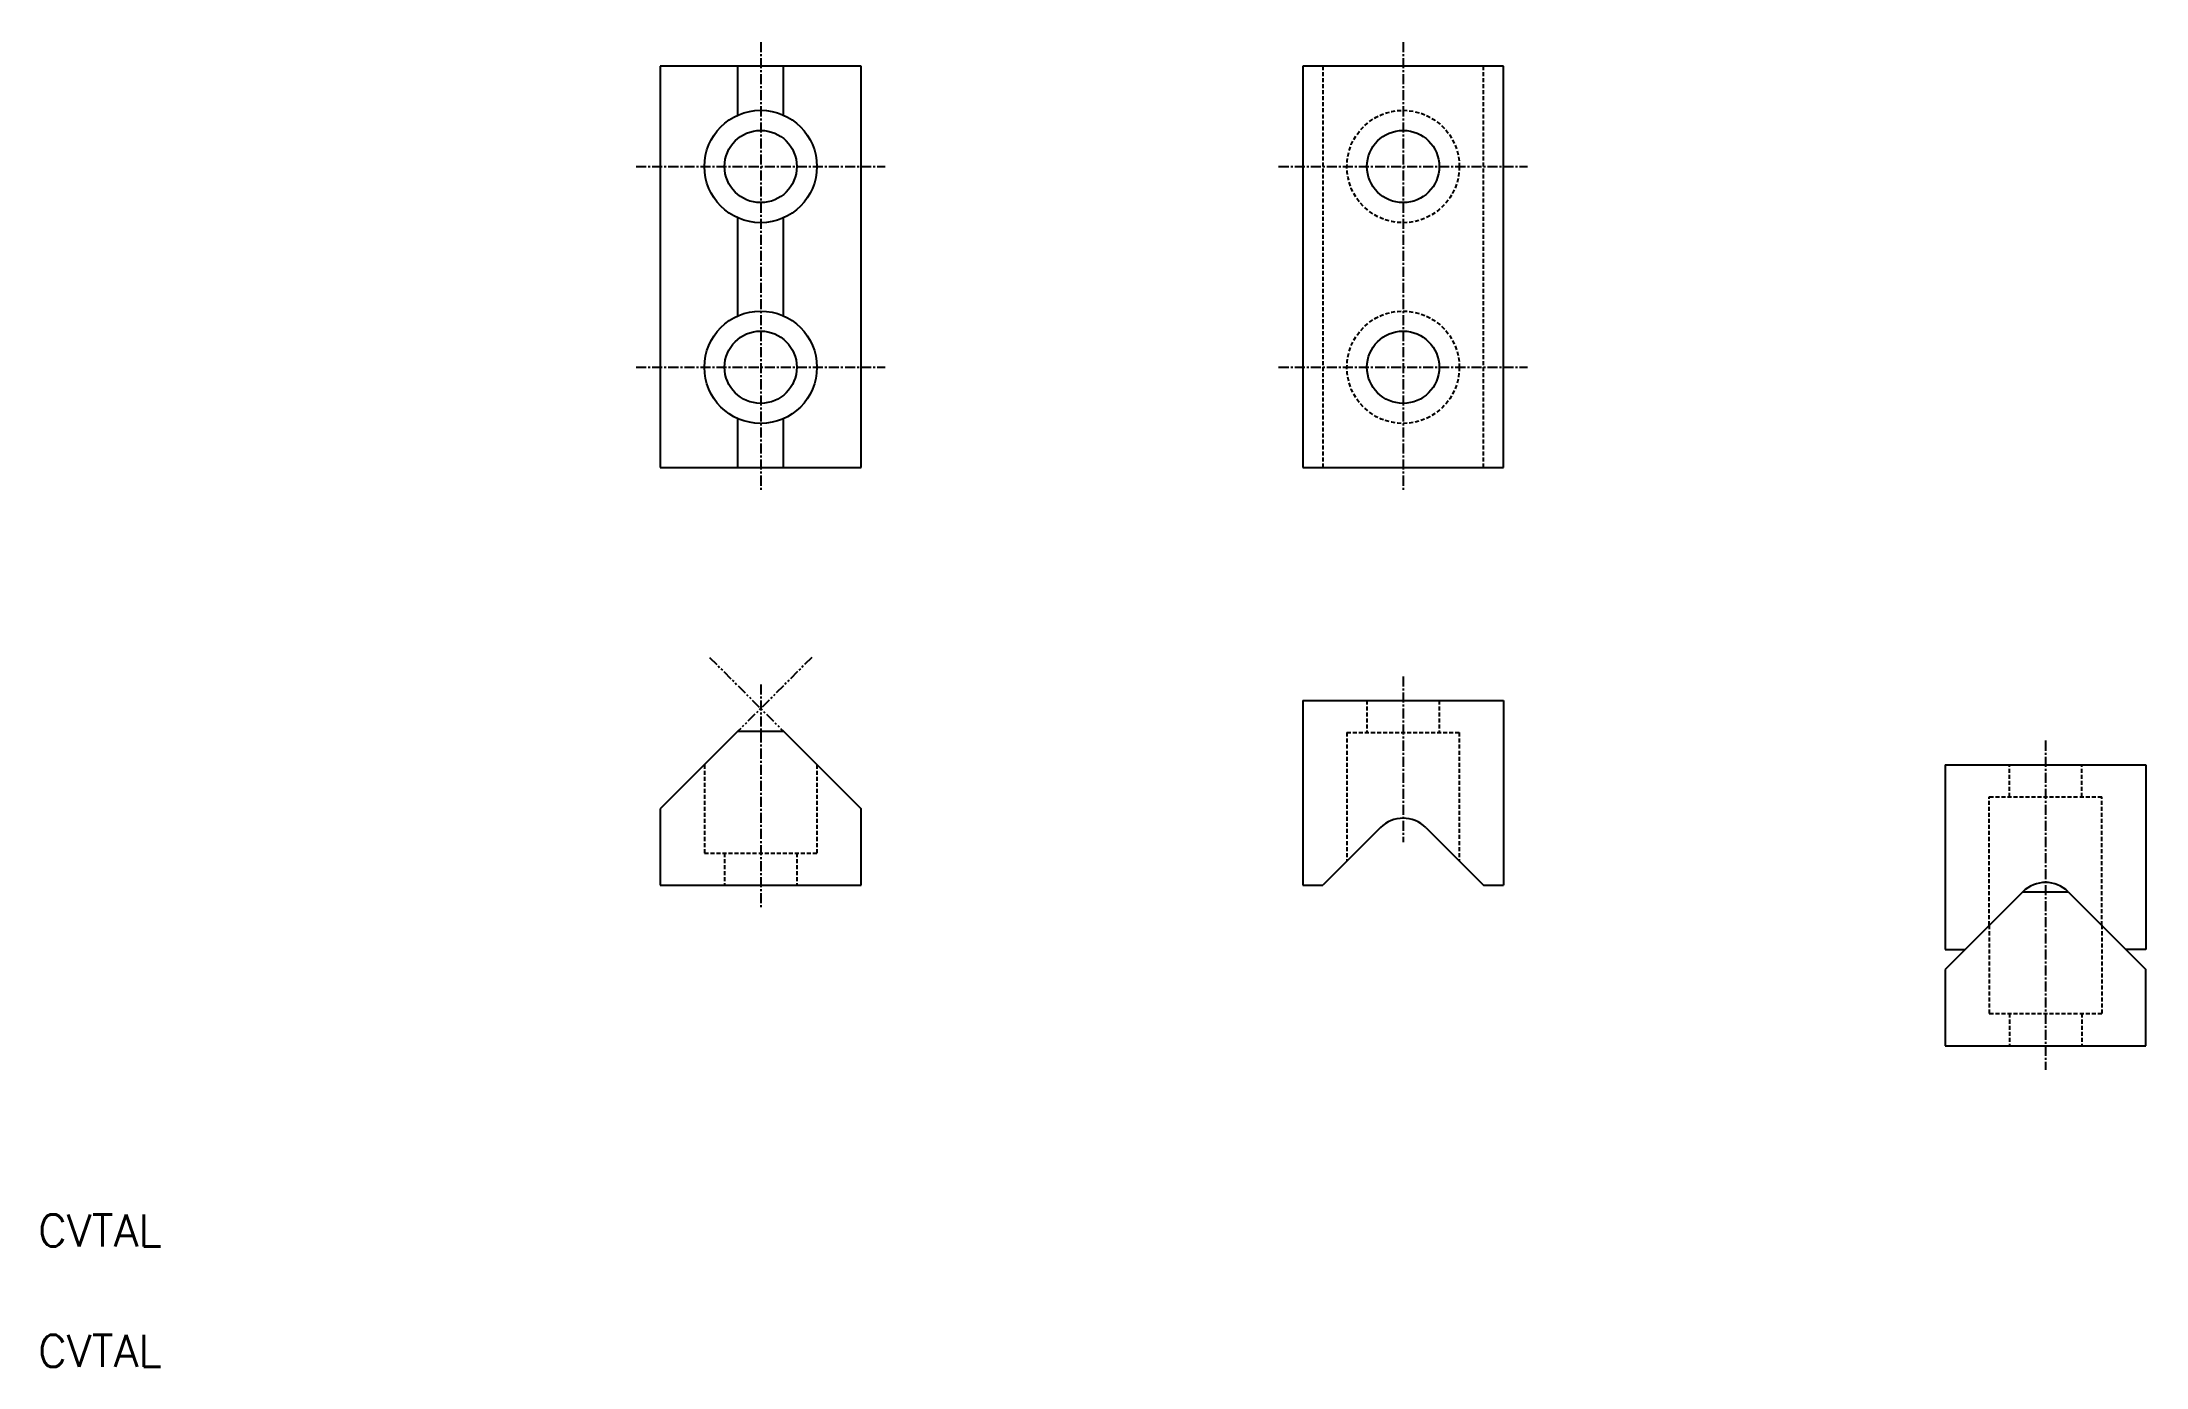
# Model space of a CAD drawing. Extents: x 11 to 272, y 10 to 175.
import ezdxf

# ---------------------------------------------------------------- set-up
doc = ezdxf.new("R2010")
doc.units = 0
for name, pattern in [('CENTER', [2, 1.25, -0.25, 0.25, -0.25]), ('DASHED', [0.75, 0.5, -0.25]), ('PHANTOM', [2.5, 1.25, -0.25, 0.25, -0.25, 0.25, -0.25])]:
    doc.linetypes.add(name, pattern=pattern)
doc.layers.get('0').update_dxf_attribs({"linetype": 'CONTINUOUS'})
doc.layers.add('CENTER', color=1, linetype='CENTER')
doc.styles.get("Standard").update_dxf_attribs({"font": 'txt.shx', "bigfont": 'bigfont.shx'})

msp = doc.modelspace()

# ---------------------------------------------------------------- linework, layer by layer
at = {"color": 7, "linetype": 'CONTINUOUS'}
for p, q in [((87.5, 172), (87.5, 122)), ((112.5, 172), (87.5, 172)), ((97.17, 165.9), (97.17, 172)), ((102.83, 165.9), (102.83, 172)), ((112.5, 122), (112.5, 172)), ((167.5, 172), (167.5, 122)), ((192.5, 172), (167.5, 172)), ((192.5, 122), (192.5, 172)), ((87.5, 165.75), (87.5, 165.75)), ((87.5, 165.75), (87.5, 165.75)), ((167.5, 165.75), (167.5, 165.75)), ((167.5, 165.75), (167.5, 165.75)), ((87.5, 159.5), (87.5, 159.5)), ((87.5, 159.5), (87.5, 159.5)), ((167.5, 159.5), (167.5, 159.5)), ((167.5, 159.5), (167.5, 159.5)), ((97.17, 140.9), (97.17, 153.1)), ((102.83, 140.9), (102.83, 153.1)), ((87.5, 140.75), (87.5, 140.75)), ((87.5, 140.75), (87.5, 140.75)), ((167.5, 140.75), (167.5, 140.75)), ((167.5, 140.75), (167.5, 140.75)), ((87.5, 134.5), (87.5, 134.5)), ((87.5, 134.5), (87.5, 134.5)), ((167.5, 134.5), (167.5, 134.5)), ((167.5, 134.5), (167.5, 134.5)), ((97.17, 122), (97.17, 128.1)), ((102.83, 122), (102.83, 128.1)), ((87.5, 122), (112.5, 122)), ((167.5, 122), (192.5, 122)), ((167.5, 93), (167.5, 70)), ((167.5, 93), (192.5, 93)), ((192.5, 93), (192.5, 70)), ((97.17, 89.17), (87.5, 79.5)), ((97.17, 89.17), (102.83, 89.17)), ((102.83, 89.17), (112.5, 79.5)), ((247.5, 85), (247.5, 62)), ((247.5, 85), (272.5, 85)), ((272.5, 85), (272.5, 62)), ((87.5, 79.5), (87.5, 70)), ((112.5, 70), (112.5, 79.5)), ((177.17, 77.17), (170, 70)), ((182.83, 77.17), (190, 70)), ((87.5, 70), (112.5, 70)), ((167.5, 70), (170, 70)), ((190, 70), (192.5, 70)), ((257.17, 69.17), (247.5, 59.5)), ((257.17, 69.17), (250, 62)), ((257.17, 69.17), (262.83, 69.17)), ((262.83, 69.17), (272.5, 59.5)), ((262.83, 69.17), (270, 62)), ((247.5, 62), (250, 62)), ((272.5, 62), (270, 62)), ((247.5, 59.5), (247.5, 50)), ((272.5, 50), (272.5, 59.5)), ((247.5, 50), (272.5, 50))]:
    msp.add_line(p, q, dxfattribs=at)
at = {"color": 3, "linetype": 'DASHED'}
for p, q in [((170, 172), (170, 122)), ((190, 122), (190, 172)), ((175.5, 93), (175.5, 89)), ((184.5, 93), (184.5, 89)), ((173, 89), (173, 73)), ((173, 89), (187, 89)), ((187, 89), (187, 73)), ((93, 85), (93, 74)), ((107, 85), (107, 74)), ((255.5, 81), (255.5, 85)), ((264.5, 81), (264.5, 85)), ((253, 65), (253, 81)), ((253, 81), (267, 81)), ((267, 65), (267, 81)), ((93, 74), (107, 74)), ((95.5, 74), (95.5, 70)), ((104.5, 74), (104.5, 70)), ((253, 65), (253, 54)), ((267, 65), (267, 54)), ((253, 54), (267, 54)), ((255.5, 54), (255.5, 50)), ((264.5, 54), (264.5, 50))]:
    msp.add_line(p, q, dxfattribs=at)
at = {"color": 3, "linetype": 'PHANTOM'}
for p, q in [((93.64, 98.36), (102.83, 89.17)), ((106.36, 98.36), (97.17, 89.17))]:
    msp.add_line(p, q, dxfattribs=at)
at = {"color": 7, "linetype": 'CONTINUOUS'}
for centre, radius in [((100, 159.5), 7), ((100, 159.5), 4.5), ((180, 159.5), 4.5), ((100, 134.5), 7), ((100, 134.5), 4.5), ((180, 134.5), 4.5)]:
    msp.add_circle(centre, radius, dxfattribs=at)
at = {"color": 3, "linetype": 'DASHED'}
for centre in [(180, 159.5), (180, 134.5)]:
    msp.add_circle(centre, 7, dxfattribs=at)
at = {"color": 7, "linetype": 'CONTINUOUS'}
for centre in [(180, 74.34), (260, 66.34), (260, 66.34)]:
    msp.add_arc(centre, 4, 45, 135, dxfattribs=at)
at = {"layer": 'CENTER', "color": 1, "linetype": 'CENTER'}
for p, q in [((100, 175), (100, 119)), ((180, 175), (180, 119)), ((84.5, 159.5), (115.5, 159.5)), ((164.5, 159.5), (195.5, 159.5)), ((84.5, 134.5), (115.5, 134.5)), ((164.5, 134.5), (195.5, 134.5)), ((100, 95), (100, 67)), ((180, 96), (180, 75.34)), ((260, 88), (260, 47))]:
    msp.add_line(p, q, dxfattribs=at)

# ---------------------------------------------------------------- texts
at = {"color": 7, "linetype": 'CONTINUOUS'}
for p in [(10, 25), (10, 10)]:
    msp.add_text('CVTAL', height=4, dxfattribs=at).set_placement(p)

doc.saveas('drawing.dxf')
